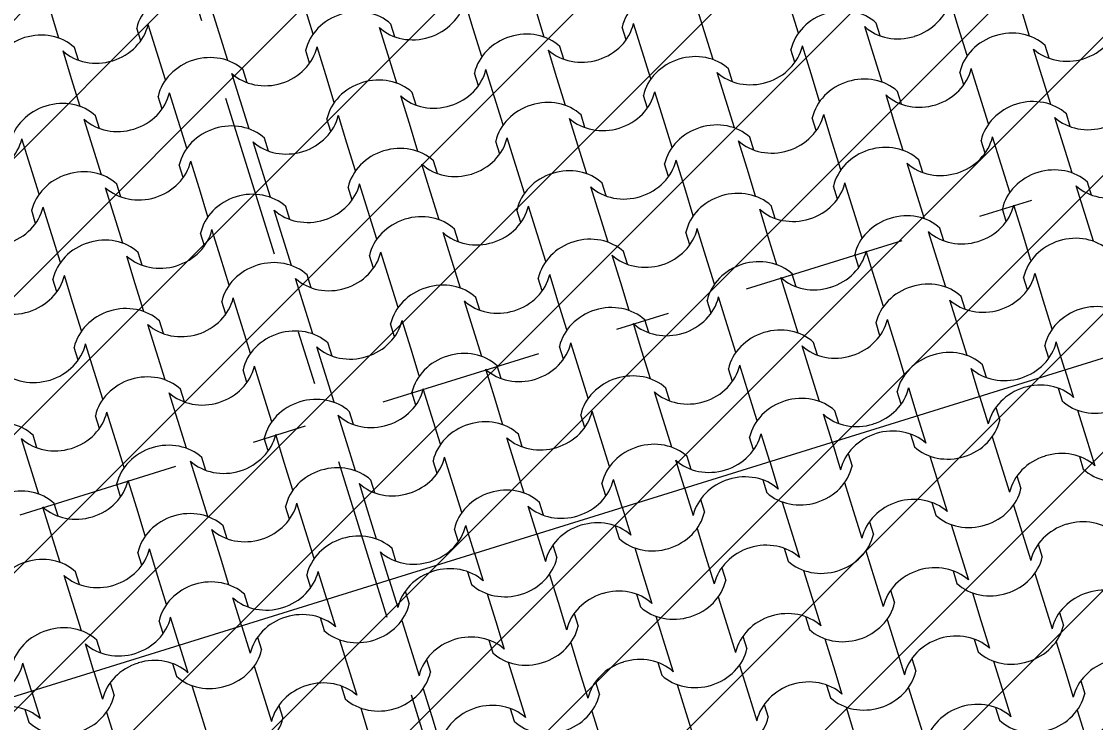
# Model space of a CAD drawing. Header units: metres. Extents: x -111189 to -108577, y -72951 to -72647.
# Drawn here: x -111168.593 to -111166.616, y -72920.796 to -72919.506 of the extents above; entities that cross this region are included whole.
import ezdxf

# ---------------------------------------------------------------- set-up
doc = ezdxf.new("R2010")
doc.units = ezdxf.units.M
doc.header["$MEASUREMENT"] = 0
doc.set_wipeout_variables(frame=1)
doc.linetypes.add('OTK - Traço Ponto CORTES_ALÇ', pattern=[0.6, 0.3, -0.15, 0, -0.15])
doc.linetypes.add('Wipeout_Contour', pattern=[1, 0, -1])
for name, color, linetype in [('00 - Cotas Implantação', 7, 'Continuous'), ('02 - PASSEIOS', 7, 'Continuous'), ('03 - COBERTURA', 7, 'Continuous'), ('13 - IMPLANTAÇÃO (apoio).Layer Apoio', 7, 'Continuous'), ('14 - CORTES.Marcadores', 7, 'Continuous')]:
    doc.layers.add(name, color=color, linetype=linetype)
doc.styles.add('ESTILO_GERADO_2', font='malgunsl.ttf')
doc.dimstyles.new('ESTILO_GERADO__1', dxfattribs={"dimtxt": 0.15, "dimasz": 0.095, "dimexe": 0.18, "dimexo": 0.5, "dimgap": 0, "dimtad": 1, "dimzin": 0, "dimdsep": 46, "dimtxsty": 'ESTILO_GERADO_2', "dimblk": 'ARROWHEAD_2', "dimblk1": 'ARROWHEAD_2', "dimblk2": 'ARROWHEAD_2', "dimcen": 0.09, "dimclrd": 7, "dimclre": 7, "dimclrt": 7, "dimadec": 0, "dimazin": 0, "dimtfac": 1, "dimtdec": 4, "dimtmove": 0, "dimatfit": 3, "dimfxl": 1, "dimtolj": 1, "dimtzin": 0, "dimarcsym": 0})

# ---------------------------------------------------------------- blocks, each defined once
blk = doc.blocks.new('Malha_8_1', base_point=(-111182.45, -72914.5203))
at = {"color": 254, "linetype": 'Wipeout_Contour', "lineweight": 0, "ltscale": 1861428.278801215}
blk.add_wipeout([(-111182.45, -72914.5203), (-111181.1398, -72916.9324), (-111179.283, -72920.3506), (-111178.6992, -72921.4255), (-111173.1932, -72931.5618), (-111171.3979, -72934.867), (-111163.9365, -72948.6033), (-111162.5896, -72948.18), (-111170.1617, -72934.1975), (-111171.9536, -72930.8885), (-111177.4458, -72920.7467), (-111178.0283, -72919.6711), (-111179.8807, -72916.2505), (-111181.0503, -72914.0907)], dxfattribs=at).dxf.layer = '02 - PASSEIOS'
blk = doc.blocks.new('*X118', base_point=(-110957.0649, -73026.2797))
at = {"layer": '03 - COBERTURA', "color": 253, "linetype": 'Continuous', "lineweight": 9}
for p, q in [((-111167.7614, -72919.5195), (-111167.7773, -72919.4684)), ((-111166.8682, -72919.5177), (-111166.8841, -72919.4667)), ((-111168.5239, -72919.5365), (-111168.5398, -72919.4855)), ((-111168.229, -72919.5269), (-111168.2449, -72919.4759)), ((-111168.0563, -72919.5291), (-111168.0722, -72919.4781)), ((-111167.6307, -72919.5348), (-111167.6466, -72919.4838)), ((-111167.3358, -72919.5251), (-111167.3517, -72919.4741)), ((-111167.1631, -72919.5274), (-111167.179, -72919.4764)), ((-111166.7376, -72919.533), (-111166.7534, -72919.482)), ((-111168.3438, -72919.5626), (-111168.3597, -72919.5116)), ((-111167.9058, -72919.5341), (-111167.9131, -72919.5107)), ((-111167.4506, -72919.5608), (-111167.4665, -72919.5098)), ((-111167.0126, -72919.5324), (-111167.0199, -72919.5089)), ((-111168.3734, -72919.5415), (-111168.3807, -72919.5181)), ((-111168.2131, -72919.5779), (-111168.229, -72919.5269)), ((-111167.9182, -72919.5682), (-111167.9341, -72919.5172)), ((-111167.7455, -72919.5705), (-111167.7614, -72919.5195)), ((-111167.4802, -72919.5398), (-111167.4875, -72919.5163)), ((-111167.32, -72919.5761), (-111167.3358, -72919.5251)), ((-111167.0251, -72919.5665), (-111167.0409, -72919.5154)), ((-111166.8524, -72919.5687), (-111166.8682, -72919.5177)), ((-111168.0331, -72919.6039), (-111168.0489, -72919.5529)), ((-111167.595, -72919.5755), (-111167.6023, -72919.552)), ((-111167.1399, -72919.6021), (-111167.1557, -72919.5511)), ((-111166.7019, -72919.5737), (-111166.7092, -72919.5502)), ((-111168.5007, -72919.6113), (-111168.5165, -72919.5603)), ((-111168.4882, -72919.5772), (-111168.4955, -72919.5538)), ((-111168.328, -72919.6136), (-111168.3438, -72919.5626)), ((-111168.0626, -72919.5829), (-111168.0699, -72919.5594)), ((-111167.9024, -72919.6192), (-111167.9182, -72919.5682)), ((-111167.6075, -72919.6096), (-111167.6233, -72919.5585)), ((-111167.4348, -72919.6118), (-111167.4506, -72919.5608)), ((-111167.1695, -72919.5811), (-111167.1768, -72919.5577)), ((-111167.0092, -72919.6175), (-111167.0251, -72919.5665)), ((-111166.7143, -72919.6078), (-111166.7302, -72919.5568)), ((-111166.8291, -72919.6435), (-111166.845, -72919.5925)), ((-111168.4848, -72919.6623), (-111168.5007, -72919.6113)), ((-111168.1899, -72919.6527), (-111168.2058, -72919.6017)), ((-111168.1775, -72919.6186), (-111168.1847, -72919.5951)), ((-111168.0172, -72919.6549), (-111168.0331, -72919.6039)), ((-111167.7519, -72919.6242), (-111167.7592, -72919.6008)), ((-111167.7223, -72919.6453), (-111167.7382, -72919.5942)), ((-111167.5916, -72919.6606), (-111167.6075, -72919.6096)), ((-111167.2967, -72919.6509), (-111167.3126, -72919.5999)), ((-111167.2843, -72919.6168), (-111167.2916, -72919.5934)), ((-111167.124, -72919.6532), (-111167.1399, -72919.6021)), ((-111166.8587, -72919.6225), (-111166.866, -72919.599)), ((-111166.6984, -72919.6588), (-111166.7143, -72919.6078)), ((-111168.3343, -72919.6673), (-111168.3416, -72919.6439)), ((-111168.3047, -72919.6884), (-111168.3206, -72919.6373)), ((-111167.8791, -72919.694), (-111167.895, -72919.643)), ((-111167.8667, -72919.6599), (-111167.874, -72919.6365)), ((-111167.7064, -72919.6963), (-111167.7223, -72919.6453)), ((-111167.4411, -72919.6656), (-111167.4484, -72919.6421)), ((-111167.4115, -72919.6866), (-111167.4274, -72919.6356)), ((-111167.2809, -72919.7019), (-111167.2967, -72919.6509)), ((-111166.986, -72919.6922), (-111167.0018, -72919.6412)), ((-111166.9735, -72919.6581), (-111166.9808, -72919.6347)), ((-111166.8133, -72919.6945), (-111166.8291, -72919.6435)), ((-111168.174, -72919.7037), (-111168.1899, -72919.6527)), ((-111168.4616, -72919.7371), (-111168.4774, -72919.6861)), ((-111168.4491, -72919.703), (-111168.4564, -72919.6796)), ((-111168.2889, -72919.7394), (-111168.3047, -72919.6884)), ((-111168.0235, -72919.7087), (-111168.0308, -72919.6852)), ((-111167.994, -72919.7297), (-111168.0098, -72919.6787)), ((-111167.5684, -72919.7353), (-111167.5842, -72919.6843)), ((-111167.5559, -72919.7013), (-111167.5632, -72919.6778)), ((-111167.3957, -72919.7376), (-111167.4115, -72919.6866)), ((-111167.1304, -72919.7069), (-111167.1377, -72919.6835)), ((-111167.1008, -72919.7279), (-111167.1166, -72919.6769)), ((-111166.6752, -72919.7336), (-111166.6911, -72919.6826)), ((-111166.6628, -72919.6995), (-111166.67, -72919.676)), ((-111167.8633, -72919.745), (-111167.8791, -72919.694)), ((-111166.9701, -72919.7433), (-111166.986, -72919.6922)), ((-111168.5764, -72919.7728), (-111168.5922, -72919.7218)), ((-111168.1508, -72919.7785), (-111168.1667, -72919.7274)), ((-111168.1384, -72919.7444), (-111168.1456, -72919.7209)), ((-111167.9781, -72919.7807), (-111167.994, -72919.7297)), ((-111167.7128, -72919.75), (-111167.7201, -72919.7266)), ((-111167.6832, -72919.771), (-111167.6991, -72919.72)), ((-111167.2576, -72919.7767), (-111167.2735, -72919.7257)), ((-111167.2452, -72919.7426), (-111167.2525, -72919.7191)), ((-111167.0849, -72919.7789), (-111167.1008, -72919.7279)), ((-111166.8196, -72919.7482), (-111166.8269, -72919.7248)), ((-111166.79, -72919.7693), (-111166.8059, -72919.7183)), ((-111168.4457, -72919.7881), (-111168.4616, -72919.7371)), ((-111167.5525, -72919.7864), (-111167.5684, -72919.7353)), ((-111166.6593, -72919.7846), (-111166.6752, -72919.7336)), ((-111168.2952, -72919.7931), (-111168.3025, -72919.7697)), ((-111168.2656, -72919.8141), (-111168.2815, -72919.7631)), ((-111167.84, -72919.8198), (-111167.8559, -72919.7688)), ((-111167.8276, -72919.7857), (-111167.8349, -72919.7622)), ((-111167.402, -72919.7914), (-111167.4093, -72919.7679)), ((-111167.3724, -72919.8124), (-111167.3883, -72919.7614)), ((-111166.9469, -72919.818), (-111166.9627, -72919.767)), ((-111166.9344, -72919.7839), (-111166.9417, -72919.7605)), ((-111166.7742, -72919.8203), (-111166.79, -72919.7693)), ((-111168.5605, -72919.8238), (-111168.5764, -72919.7728)), ((-111168.1349, -72919.8295), (-111168.1508, -72919.7785)), ((-111167.6673, -72919.8221), (-111167.6832, -72919.771)), ((-111167.2418, -72919.8277), (-111167.2576, -72919.7767)), ((-111168.41, -72919.8288), (-111168.4173, -72919.8054)), ((-111167.9549, -72919.8555), (-111167.9707, -72919.8045)), ((-111167.5168, -72919.827), (-111167.5241, -72919.8036)), ((-111167.0913, -72919.8327), (-111167.0985, -72919.8092)), ((-111167.0617, -72919.8537), (-111167.0775, -72919.8027)), ((-111166.6361, -72919.8594), (-111166.652, -72919.8084)), ((-111166.6237, -72919.8253), (-111166.6309, -72919.8018)), ((-111168.4225, -72919.8629), (-111168.4383, -72919.8119)), ((-111168.2498, -72919.8652), (-111168.2656, -72919.8141)), ((-111167.9844, -72919.8345), (-111167.9917, -72919.811)), ((-111167.8242, -72919.8708), (-111167.84, -72919.8198)), ((-111167.5293, -72919.8611), (-111167.5451, -72919.8101)), ((-111167.3566, -72919.8634), (-111167.3724, -72919.8124)), ((-111166.931, -72919.869), (-111166.9469, -72919.818)), ((-111168.5373, -72919.8986), (-111168.5531, -72919.8476)), ((-111168.0992, -72919.8702), (-111168.1065, -72919.8467)), ((-111167.6441, -72919.8968), (-111167.66, -72919.8458)), ((-111167.2061, -72919.8684), (-111167.2134, -72919.8449)), ((-111166.7509, -72919.8951), (-111166.7668, -72919.844)), ((-111168.5669, -72919.8776), (-111168.5741, -72919.8541)), ((-111168.4066, -72919.9139), (-111168.4225, -72919.8629)), ((-111168.1117, -72919.9042), (-111168.1276, -72919.8532)), ((-111167.939, -72919.9065), (-111167.9549, -72919.8555)), ((-111167.6737, -72919.8758), (-111167.681, -72919.8523)), ((-111167.5134, -72919.9122), (-111167.5293, -72919.8611)), ((-111167.2185, -72919.9025), (-111167.2344, -72919.8515)), ((-111167.0458, -72919.9047), (-111167.0617, -72919.8537)), ((-111166.7805, -72919.874), (-111166.7878, -72919.8506)), ((-111166.6202, -72919.9104), (-111166.6361, -72919.8594)), ((-111168.2265, -72919.9399), (-111168.2424, -72919.8889)), ((-111167.7885, -72919.9115), (-111167.7958, -72919.888)), ((-111167.3333, -72919.9382), (-111167.3492, -72919.8872)), ((-111166.8953, -72919.9097), (-111166.9026, -72919.8863)), ((-111168.5214, -72919.9496), (-111168.5373, -72919.8986)), ((-111168.2561, -72919.9189), (-111168.2634, -72919.8955)), ((-111168.0958, -72919.9553), (-111168.1117, -72919.9042)), ((-111167.8009, -72919.9456), (-111167.8168, -72919.8946)), ((-111167.6282, -72919.9478), (-111167.6441, -72919.8968)), ((-111167.3629, -72919.9171), (-111167.3702, -72919.8937)), ((-111167.2027, -72919.9535), (-111167.2185, -72919.9025)), ((-111166.9078, -72919.9438), (-111166.9236, -72919.8928)), ((-111166.7351, -72919.9461), (-111166.7509, -72919.8951)), ((-111167.0226, -72919.9795), (-111167.0384, -72919.9285)), ((-111168.3834, -72919.9887), (-111168.3992, -72919.9377)), ((-111168.3709, -72919.9546), (-111168.3782, -72919.9311)), ((-111168.2107, -72919.991), (-111168.2265, -72919.9399)), ((-111167.9453, -72919.9602), (-111167.9526, -72919.9368)), ((-111167.9158, -72919.9813), (-111167.9316, -72919.9303)), ((-111167.7851, -72919.9966), (-111167.8009, -72919.9456)), ((-111167.4902, -72919.9869), (-111167.506, -72919.9359)), ((-111167.4777, -72919.9528), (-111167.485, -72919.9294)), ((-111167.3175, -72919.9892), (-111167.3333, -72919.9382)), ((-111167.0522, -72919.9585), (-111167.0594, -72919.935)), ((-111166.8919, -72919.9948), (-111166.9078, -72919.9438)), ((-111168.5277, -72920.0034), (-111168.535, -72919.9799)), ((-111168.4982, -72920.0244), (-111168.514, -72919.9734)), ((-111168.0726, -72920.03), (-111168.0884, -72919.979)), ((-111168.0601, -72919.9959), (-111168.0674, -72919.9725)), ((-111167.8999, -72920.0323), (-111167.9158, -72919.9813)), ((-111167.6346, -72920.0016), (-111167.6419, -72919.9781)), ((-111167.605, -72920.0226), (-111167.6208, -72919.9716)), ((-111167.4743, -72920.0379), (-111167.4902, -72919.9869)), ((-111167.1794, -72920.0283), (-111167.1953, -72919.9773)), ((-111167.167, -72919.9942), (-111167.1743, -72919.9707)), ((-111167.0067, -72920.0305), (-111167.0226, -72919.9795)), ((-111166.7414, -72919.9998), (-111166.7487, -72919.9764)), ((-111166.7118, -72920.0209), (-111166.7277, -72919.9698)), ((-111168.3675, -72920.0397), (-111168.3834, -72919.9887)), ((-111168.4823, -72920.0754), (-111168.4982, -72920.0244)), ((-111168.217, -72920.0447), (-111168.2243, -72920.0212)), ((-111168.1874, -72920.0657), (-111168.2033, -72920.0147)), ((-111167.7618, -72920.0714), (-111167.7777, -72920.0204)), ((-111167.7494, -72920.0373), (-111167.7567, -72920.0138)), ((-111167.5891, -72920.0736), (-111167.605, -72920.0226)), ((-111167.3238, -72920.0429), (-111167.3311, -72920.0195)), ((-111167.2942, -72920.064), (-111167.3101, -72920.0129)), ((-111166.8687, -72920.0696), (-111166.8845, -72920.0186)), ((-111166.8562, -72920.0355), (-111166.8635, -72920.0121)), ((-111166.696, -72920.0719), (-111166.7118, -72920.0209)), ((-111168.0567, -72920.081), (-111168.0726, -72920.03)), ((-111167.1636, -72920.0793), (-111167.1794, -72920.0283)), ((-111168.3442, -72920.1145), (-111168.3601, -72920.0635)), ((-111168.3318, -72920.0804), (-111168.3391, -72920.0569)), ((-111168.1715, -72920.1167), (-111168.1874, -72920.0657)), ((-111167.9062, -72920.086), (-111167.9135, -72920.0626)), ((-111167.8766, -72920.1071), (-111167.8925, -72920.0561)), ((-111167.4511, -72920.1127), (-111167.4669, -72920.0617)), ((-111167.4386, -72920.0786), (-111167.4459, -72920.0552)), ((-111167.2784, -72920.115), (-111167.2942, -72920.064)), ((-111167.0131, -72920.0843), (-111167.0203, -72920.0608)), ((-111166.9835, -72920.1053), (-111166.9993, -72920.0543)), ((-111167.746, -72920.1224), (-111167.7618, -72920.0714)), ((-111166.8528, -72920.1206), (-111166.8687, -72920.0696)), ((-111168.4886, -72920.1291), (-111168.4959, -72920.1057)), ((-111168.4591, -72920.1502), (-111168.4749, -72920.0992)), ((-111168.0335, -72920.1558), (-111168.0493, -72920.1048)), ((-111168.021, -72920.1217), (-111168.0283, -72920.0983)), ((-111167.5955, -72920.1274), (-111167.6028, -72920.1039)), ((-111167.5659, -72920.1484), (-111167.5817, -72920.0974)), ((-111167.1403, -72920.1541), (-111167.1562, -72920.103)), ((-111167.1279, -72920.12), (-111167.1352, -72920.0965)), ((-111166.9676, -72920.1563), (-111166.9835, -72920.1053)), ((-111166.7023, -72920.1256), (-111166.7096, -72920.1022)), ((-111166.6727, -72920.1466), (-111166.6886, -72920.0956)), ((-111168.3284, -72920.1655), (-111168.3442, -72920.1145)), ((-111167.8608, -72920.1581), (-111167.8766, -72920.1071)), ((-111167.4352, -72920.1637), (-111167.4511, -72920.1127)), ((-111168.1483, -72920.1915), (-111168.1642, -72920.1405)), ((-111167.7103, -72920.1631), (-111167.7176, -72920.1396)), ((-111167.2847, -72920.1687), (-111167.292, -72920.1453)), ((-111167.2551, -72920.1897), (-111167.271, -72920.1387)), ((-111166.8296, -72920.1954), (-111166.8454, -72920.1444)), ((-111166.8171, -72920.1613), (-111166.8244, -72920.1379)), ((-111168.4432, -72920.2012), (-111168.4591, -72920.1502)), ((-111168.1779, -72920.1705), (-111168.1852, -72920.147)), ((-111168.0176, -72920.2068), (-111168.0335, -72920.1558)), ((-111167.7227, -72920.1972), (-111167.7386, -72920.1461)), ((-111167.55, -72920.1994), (-111167.5659, -72920.1484)), ((-111167.1245, -72920.2051), (-111167.1403, -72920.1541)), ((-111168.2927, -72920.2062), (-111168.3, -72920.1827)), ((-111167.8375, -72920.2329), (-111167.8534, -72920.1818)), ((-111167.3995, -72920.2044), (-111167.4068, -72920.181)), ((-111166.9444, -72920.2311), (-111166.9602, -72920.1801)), ((-111168.3051, -72920.2403), (-111168.321, -72920.1893)), ((-111168.1324, -72920.2425), (-111168.1483, -72920.1915)), ((-111167.8671, -72920.2118), (-111167.8744, -72920.1884)), ((-111167.7069, -72920.2482), (-111167.7227, -72920.1972)), ((-111167.412, -72920.2385), (-111167.4278, -72920.1875)), ((-111167.2393, -72920.2408), (-111167.2551, -72920.1897)), ((-111166.9739, -72920.2101), (-111166.9812, -72920.1866)), ((-111168.42, -72920.276), (-111168.4358, -72920.2249)), ((-111167.9819, -72920.2475), (-111167.9892, -72920.2241)), ((-111167.5268, -72920.2742), (-111167.5426, -72920.2232)), ((-111167.0888, -72920.2458), (-111167.0961, -72920.2223)), ((-111168.4495, -72920.2549), (-111168.4568, -72920.2315)), ((-111168.2893, -72920.2913), (-111168.3051, -72920.2403)), ((-111167.9944, -72920.2816), (-111168.0102, -72920.2306)), ((-111167.8217, -72920.2839), (-111167.8375, -72920.2329)), ((-111167.5564, -72920.2532), (-111167.5637, -72920.2297)), ((-111167.3961, -72920.2895), (-111167.412, -72920.2385)), ((-111167.1012, -72920.2798), (-111167.1171, -72920.2288)), ((-111167.216, -72920.3155), (-111167.2319, -72920.2645)), ((-111168.5768, -72920.3247), (-111168.5927, -72920.2737)), ((-111168.5644, -72920.2906), (-111168.5716, -72920.2672)), ((-111168.4041, -72920.327), (-111168.42, -72920.276)), ((-111168.1388, -72920.2963), (-111168.1461, -72920.2728)), ((-111168.1092, -72920.3173), (-111168.1251, -72920.2663)), ((-111167.9785, -72920.3326), (-111167.9944, -72920.2816)), ((-111167.6836, -72920.323), (-111167.6995, -72920.2719)), ((-111167.6712, -72920.2889), (-111167.6785, -72920.2654)), ((-111167.5109, -72920.3252), (-111167.5268, -72920.2742)), ((-111167.2456, -72920.2945), (-111167.2529, -72920.2711)), ((-111168.266, -72920.3661), (-111168.2819, -72920.315)), ((-111168.2536, -72920.332), (-111168.2609, -72920.3085)), ((-111168.0933, -72920.3683), (-111168.1092, -72920.3173)), ((-111167.828, -72920.3376), (-111167.8353, -72920.3142)), ((-111167.7984, -72920.3586), (-111167.8143, -72920.3076)), ((-111167.6678, -72920.374), (-111167.6836, -72920.323)), ((-111167.3729, -72920.3643), (-111167.3887, -72920.3133)), ((-111167.3604, -72920.3302), (-111167.3677, -72920.3067)), ((-111168.5609, -72920.3757), (-111168.5768, -72920.3247)), ((-111168.4104, -72920.3807), (-111168.4177, -72920.3573)), ((-111168.3809, -72920.4018), (-111168.3967, -72920.3507)), ((-111167.9553, -72920.4074), (-111167.9711, -72920.3564)), ((-111167.9428, -72920.3733), (-111167.9501, -72920.3499)), ((-111167.7826, -72920.4097), (-111167.7984, -72920.3586)), ((-111167.5173, -72920.379), (-111167.5246, -72920.3555)), ((-111167.4877, -72920.4), (-111167.5035, -72920.349)), ((-111168.2502, -72920.4171), (-111168.266, -72920.3661)), ((-111168.5377, -72920.4505), (-111168.5536, -72920.3995)), ((-111168.5253, -72920.4164), (-111168.5325, -72920.393)), ((-111168.365, -72920.4528), (-111168.3809, -72920.4018)), ((-111168.0997, -72920.4221), (-111168.107, -72920.3986)), ((-111168.0701, -72920.4431), (-111168.086, -72920.3921)), ((-111167.6445, -72920.4487), (-111167.6604, -72920.3977)), ((-111167.6321, -72920.4146), (-111167.6394, -72920.3912)), ((-111167.9394, -72920.4584), (-111167.9553, -72920.4074)), ((-111168.2269, -72920.4918), (-111168.2428, -72920.4408)), ((-111168.2145, -72920.4578), (-111168.2218, -72920.4343)), ((-111167.7889, -72920.4634), (-111167.7962, -72920.44)), ((-111167.7593, -72920.4844), (-111167.7752, -72920.4334)), ((-111168.5218, -72920.5015), (-111168.5377, -72920.4505)), ((-111168.0542, -72920.4941), (-111168.0701, -72920.4431)), ((-111168.3418, -72920.5275), (-111168.3576, -72920.4765)), ((-111167.9037, -72920.4991), (-111167.911, -72920.4756)), ((-111168.3713, -72920.5065), (-111168.3786, -72920.4831)), ((-111168.2111, -72920.5429), (-111168.2269, -72920.4918)), ((-111167.9162, -72920.5332), (-111167.932, -72920.4822)), ((-111168.4862, -72920.5422), (-111168.4934, -72920.5188)), ((-111168.031, -72920.5689), (-111168.0469, -72920.5179)), ((-111168.4986, -72920.5763), (-111168.5145, -72920.5253)), ((-111168.3259, -72920.5786), (-111168.3418, -72920.5275)), ((-111168.0606, -72920.5479), (-111168.0679, -72920.5244)), ((-111168.1754, -72920.5835), (-111168.1827, -72920.5601)), ((-111168.4827, -72920.6273), (-111168.4986, -72920.5763)), ((-111168.1878, -72920.6176), (-111168.2037, -72920.5666)), ((-111168.3322, -72920.6323), (-111168.3395, -72920.6088)), ((-111168.3027, -72920.6533), (-111168.3185, -72920.6023)), ((-111168.4595, -72920.7021), (-111168.4754, -72920.6511)), ((-111168.447, -72920.668), (-111168.4543, -72920.6445)), ((-111168.5743, -72920.7378), (-111168.5902, -72920.6868))]:
    blk.add_line(p, q, dxfattribs=at)
for centre, major_axis, start_param, end_param in [((-111168.2915, -72919.5283), (0.0878, 0.0273), 0.466079, 2.675513), ((-111167.3983, -72919.5265), (0.0878, 0.0273), 0.466079, 2.675513), ((-111167.8669, -72919.4578), (0.0883, 0.0274), 4.715365, 5.812147), ((-111166.9737, -72919.456), (0.0883, 0.0274), 4.715365, 5.812147), ((-111167.9808, -72919.5696), (0.0878, 0.0273), 0.466079, 2.675513), ((-111167.0876, -72919.5678), (0.0878, 0.0273), 0.466079, 2.675513), ((-111168.4493, -72919.5009), (0.0883, 0.0274), 4.715365, 5.812147), ((-111167.5561, -72919.4991), (0.0883, 0.0274), 4.715365, 5.812147), ((-111166.6629, -72919.4974), (0.0883, 0.0274), 4.715365, 5.812147), ((-111168.5632, -72919.6127), (0.0878, 0.0273), 0.466079, 2.675513), ((-111167.8663, -72919.4576), (0.0883, 0.0274), 3.612631, 4.709413), ((-111167.67, -72919.611), (0.0878, 0.0273), 0.466079, 2.675513), ((-111166.9732, -72919.4559), (0.0883, 0.0274), 3.612631, 4.709413), ((-111166.7768, -72919.6092), (0.0878, 0.0273), 0.466079, 2.675513), ((-111168.1385, -72919.5422), (0.0883, 0.0274), 4.715365, 5.812147), ((-111167.2453, -72919.5405), (0.0883, 0.0274), 4.715365, 5.812147), ((-111168.4488, -72919.5007), (0.0883, 0.0274), 3.612631, 4.709413), ((-111168.2524, -72919.6541), (0.0878, 0.0273), 0.466079, 2.675513), ((-111167.5556, -72919.499), (0.0883, 0.0274), 3.612631, 4.709413), ((-111167.3592, -72919.6523), (0.0878, 0.0273), 0.466079, 2.675513), ((-111166.6624, -72919.4972), (0.0883, 0.0274), 3.612631, 4.709413), ((-111166.9346, -72919.5818), (0.0883, 0.0274), 4.715365, 5.812147), ((-111168.138, -72919.5421), (0.0883, 0.0274), 3.612631, 4.709413), ((-111167.9417, -72919.6954), (0.0878, 0.0273), 0.466079, 2.675513), ((-111167.8278, -72919.5836), (0.0883, 0.0274), 4.715365, 5.812147), ((-111167.2448, -72919.5403), (0.0883, 0.0274), 3.612631, 4.709413), ((-111167.0485, -72919.6936), (0.0878, 0.0273), 0.466079, 2.675513), ((-111168.5241, -72919.7385), (0.0878, 0.0273), 0.466079, 2.675513), ((-111168.4102, -72919.6267), (0.0883, 0.0274), 4.715365, 5.812147), ((-111167.8272, -72919.5834), (0.0883, 0.0274), 3.612631, 4.709413), ((-111167.6309, -72919.7367), (0.0878, 0.0273), 0.466079, 2.675513), ((-111167.517, -72919.6249), (0.0883, 0.0274), 4.715365, 5.812147), ((-111166.9341, -72919.5817), (0.0883, 0.0274), 3.612631, 4.709413), ((-111166.7377, -72919.735), (0.0878, 0.0273), 0.466079, 2.675513), ((-111168.4096, -72919.6265), (0.0883, 0.0274), 3.612631, 4.709413), ((-111168.0994, -72919.668), (0.0883, 0.0274), 4.715365, 5.812147), ((-111167.5165, -72919.6248), (0.0883, 0.0274), 3.612631, 4.709413), ((-111167.3201, -72919.7781), (0.0878, 0.0273), 0.466079, 2.675513), ((-111167.2062, -72919.6663), (0.0883, 0.0274), 4.715365, 5.812147), ((-111166.6233, -72919.623), (0.0883, 0.0274), 3.612631, 4.709413), ((-111168.2133, -72919.7799), (0.0878, 0.0273), 0.466079, 2.675513), ((-111168.6818, -72919.7111), (0.0883, 0.0274), 4.715365, 5.812147), ((-111168.0989, -72919.6679), (0.0883, 0.0274), 3.612631, 4.709413), ((-111167.7887, -72919.7094), (0.0883, 0.0274), 4.715365, 5.812147), ((-111167.2057, -72919.6661), (0.0883, 0.0274), 3.612631, 4.709413), ((-111166.8955, -72919.7076), (0.0883, 0.0274), 4.715365, 5.812147), ((-111167.9026, -72919.8212), (0.0878, 0.0273), 0.466079, 2.675513), ((-111167.0094, -72919.8194), (0.0878, 0.0273), 0.466079, 2.675513), ((-111168.3711, -72919.7525), (0.0883, 0.0274), 4.715365, 5.812147), ((-111167.7881, -72919.7092), (0.0883, 0.0274), 3.612631, 4.709413), ((-111167.4779, -72919.7507), (0.0883, 0.0274), 4.715365, 5.812147), ((-111166.895, -72919.7074), (0.0883, 0.0274), 3.612631, 4.709413), ((-111168.485, -72919.8643), (0.0878, 0.0273), 0.466079, 2.675513), ((-111167.5918, -72919.8625), (0.0878, 0.0273), 0.466079, 2.675513), ((-111166.6986, -72919.8608), (0.0878, 0.0273), 0.466079, 2.675513), ((-111168.0603, -72919.7938), (0.0883, 0.0274), 4.715365, 5.812147), ((-111167.1671, -72919.7921), (0.0883, 0.0274), 4.715365, 5.812147), ((-111166.5842, -72919.7488), (0.0883, 0.0274), 3.612631, 4.709413), ((-111168.3705, -72919.7523), (0.0883, 0.0274), 3.612631, 4.709413), ((-111168.1742, -72919.9056), (0.0878, 0.0273), 0.466079, 2.675513), ((-111167.4774, -72919.7506), (0.0883, 0.0274), 3.612631, 4.709413), ((-111167.281, -72919.9039), (0.0878, 0.0273), 0.466079, 2.675513), ((-111168.6427, -72919.8369), (0.0883, 0.0274), 4.715365, 5.812147), ((-111167.7495, -72919.8352), (0.0883, 0.0274), 4.715365, 5.812147), ((-111166.8564, -72919.8334), (0.0883, 0.0274), 4.715365, 5.812147), ((-111168.0598, -72919.7937), (0.0883, 0.0274), 3.612631, 4.709413), ((-111167.8635, -72919.947), (0.0878, 0.0273), 0.466079, 2.675513), ((-111167.1666, -72919.7919), (0.0883, 0.0274), 3.612631, 4.709413), ((-111166.9703, -72919.9452), (0.0878, 0.0273), 0.466079, 2.675513), ((-111168.332, -72919.8783), (0.0883, 0.0274), 4.715365, 5.812147), ((-111167.4388, -72919.8765), (0.0883, 0.0274), 4.715365, 5.812147), ((-111168.4459, -72919.9901), (0.0878, 0.0273), 0.466079, 2.675513), ((-111167.749, -72919.835), (0.0883, 0.0274), 3.612631, 4.709413), ((-111167.5527, -72919.9883), (0.0878, 0.0273), 0.466079, 2.675513), ((-111166.8558, -72919.8332), (0.0883, 0.0274), 3.612631, 4.709413), ((-111166.6595, -72919.9866), (0.0878, 0.0273), 0.466079, 2.675513), ((-111167.128, -72919.9178), (0.0883, 0.0274), 4.715365, 5.812147), ((-111168.3314, -72919.8781), (0.0883, 0.0274), 3.612631, 4.709413), ((-111168.1351, -72920.0314), (0.0878, 0.0273), 0.466079, 2.675513), ((-111168.0212, -72919.9196), (0.0883, 0.0274), 4.715365, 5.812147), ((-111167.4383, -72919.8763), (0.0883, 0.0274), 3.612631, 4.709413), ((-111167.2419, -72920.0297), (0.0878, 0.0273), 0.466079, 2.675513), ((-111168.6036, -72919.9627), (0.0883, 0.0274), 4.715365, 5.812147), ((-111168.0207, -72919.9194), (0.0883, 0.0274), 3.612631, 4.709413), ((-111167.8244, -72920.0728), (0.0878, 0.0273), 0.466079, 2.675513), ((-111167.7104, -72919.961), (0.0883, 0.0274), 4.715365, 5.812147), ((-111167.1275, -72919.9177), (0.0883, 0.0274), 3.612631, 4.709413), ((-111166.9312, -72920.071), (0.0878, 0.0273), 0.466079, 2.675513), ((-111166.8173, -72919.9592), (0.0883, 0.0274), 4.715365, 5.812147), ((-111168.6031, -72919.9626), (0.0883, 0.0274), 3.612631, 4.709413), ((-111168.2929, -72920.0041), (0.0883, 0.0274), 4.715365, 5.812147), ((-111167.7099, -72919.9608), (0.0883, 0.0274), 3.612631, 4.709413), ((-111167.5136, -72920.1141), (0.0878, 0.0273), 0.466079, 2.675513), ((-111167.3997, -72920.0023), (0.0883, 0.0274), 4.715365, 5.812147), ((-111166.8167, -72919.959), (0.0883, 0.0274), 3.612631, 4.709413), ((-111166.6204, -72920.1123), (0.0878, 0.0273), 0.466079, 2.675513), ((-111168.4068, -72920.1159), (0.0878, 0.0273), 0.466079, 2.675513), ((-111168.2923, -72920.0039), (0.0883, 0.0274), 3.612631, 4.709413), ((-111167.9821, -72920.0454), (0.0883, 0.0274), 4.715365, 5.812147), ((-111167.3992, -72920.0021), (0.0883, 0.0274), 3.612631, 4.709413), ((-111167.0889, -72920.0436), (0.0883, 0.0274), 4.715365, 5.812147), ((-111168.096, -72920.1572), (0.0878, 0.0273), 0.466079, 2.675513), ((-111167.2028, -72920.1555), (0.0878, 0.0273), 0.466079, 2.675513), ((-111168.5645, -72920.0885), (0.0883, 0.0274), 4.715365, 5.812147), ((-111167.9816, -72920.0452), (0.0883, 0.0274), 3.612631, 4.709413), ((-111167.6713, -72920.0867), (0.0883, 0.0274), 4.715365, 5.812147), ((-111167.0884, -72920.0435), (0.0883, 0.0274), 3.612631, 4.709413), ((-111166.7782, -72920.085), (0.0883, 0.0274), 4.715365, 5.812147), ((-111167.7852, -72920.1986), (0.0878, 0.0273), 0.466079, 2.675513), ((-111166.8921, -72920.1968), (0.0878, 0.0273), 0.466079, 2.675513), ((-111168.2538, -72920.1298), (0.0883, 0.0274), 4.715365, 5.812147), ((-111167.3606, -72920.1281), (0.0883, 0.0274), 4.715365, 5.812147), ((-111166.7776, -72920.0848), (0.0883, 0.0274), 3.612631, 4.709413), ((-111168.564, -72920.0883), (0.0883, 0.0274), 3.612631, 4.709413), ((-111168.3677, -72920.2417), (0.0878, 0.0273), 0.466079, 2.675513), ((-111167.6708, -72920.0866), (0.0883, 0.0274), 3.612631, 4.709413), ((-111167.4745, -72920.2399), (0.0878, 0.0273), 0.466079, 2.675513), ((-111167.943, -72920.1712), (0.0883, 0.0274), 4.715365, 5.812147), ((-111167.0498, -72920.1694), (0.0883, 0.0274), 4.715365, 5.812147), ((-111168.2532, -72920.1297), (0.0883, 0.0274), 3.612631, 4.709413), ((-111168.0569, -72920.283), (0.0878, 0.0273), 0.466079, 2.675513), ((-111167.3601, -72920.1279), (0.0883, 0.0274), 3.612631, 4.709413), ((-111167.1637, -72920.2812), (0.0878, 0.0273), 0.466079, 2.675513), ((-111168.5254, -72920.2143), (0.0883, 0.0274), 4.715365, 5.812147), ((-111167.6322, -72920.2125), (0.0883, 0.0274), 4.715365, 5.812147), ((-111168.6393, -72920.3261), (0.0878, 0.0273), 0.466079, 2.675513), ((-111167.9425, -72920.171), (0.0883, 0.0274), 3.612631, 4.709413), ((-111167.7461, -72920.3244), (0.0878, 0.0273), 0.466079, 2.675513), ((-111167.0493, -72920.1693), (0.0883, 0.0274), 3.612631, 4.709413), ((-111167.3215, -72920.2539), (0.0883, 0.0274), 4.715365, 5.812147), ((-111168.5249, -72920.2141), (0.0883, 0.0274), 3.612631, 4.709413), ((-111168.3286, -72920.3675), (0.0878, 0.0273), 0.466079, 2.675513), ((-111168.2147, -72920.2556), (0.0883, 0.0274), 4.715365, 5.812147), ((-111167.6317, -72920.2124), (0.0883, 0.0274), 3.612631, 4.709413), ((-111167.4354, -72920.3657), (0.0878, 0.0273), 0.466079, 2.675513), ((-111168.2141, -72920.2555), (0.0883, 0.0274), 3.612631, 4.709413), ((-111168.0178, -72920.4088), (0.0878, 0.0273), 0.466079, 2.675513), ((-111167.9039, -72920.297), (0.0883, 0.0274), 4.715365, 5.812147), ((-111167.321, -72920.2537), (0.0883, 0.0274), 3.612631, 4.709413), ((-111168.4863, -72920.3401), (0.0883, 0.0274), 4.715365, 5.812147), ((-111167.9034, -72920.2968), (0.0883, 0.0274), 3.612631, 4.709413), ((-111167.707, -72920.4501), (0.0878, 0.0273), 0.466079, 2.675513), ((-111167.5931, -72920.3383), (0.0883, 0.0274), 4.715365, 5.812147), ((-111168.6002, -72920.4519), (0.0878, 0.0273), 0.466079, 2.675513), ((-111168.4858, -72920.3399), (0.0883, 0.0274), 3.612631, 4.709413), ((-111168.1756, -72920.3814), (0.0883, 0.0274), 4.715365, 5.812147), ((-111167.5926, -72920.3382), (0.0883, 0.0274), 3.612631, 4.709413), ((-111168.2895, -72920.4932), (0.0878, 0.0273), 0.466079, 2.675513), ((-111168.175, -72920.3813), (0.0883, 0.0274), 3.612631, 4.709413), ((-111167.8648, -72920.4228), (0.0883, 0.0274), 4.715365, 5.812147), ((-111167.9787, -72920.5346), (0.0878, 0.0273), 0.466079, 2.675513), ((-111168.4472, -72920.4659), (0.0883, 0.0274), 4.715365, 5.812147), ((-111168.5611, -72920.5777), (0.0878, 0.0273), 0.466079, 2.675513), ((-111167.8643, -72920.4226), (0.0883, 0.0274), 3.612631, 4.709413), ((-111168.1365, -72920.5072), (0.0883, 0.0274), 4.715365, 5.812147), ((-111168.4467, -72920.4657), (0.0883, 0.0274), 3.612631, 4.709413), ((-111168.2504, -72920.619), (0.0878, 0.0273), 0.466079, 2.675513), ((-111168.1359, -72920.5071), (0.0883, 0.0274), 3.612631, 4.709413), ((-111168.522, -72920.7035), (0.0878, 0.0273), 0.466079, 2.675513), ((-111168.4081, -72920.5917), (0.0883, 0.0274), 4.715365, 5.812147), ((-111168.4076, -72920.5915), (0.0883, 0.0274), 3.612631, 4.709413), ((-111168.6798, -72920.6761), (0.0883, 0.0274), 4.715365, 5.812147)]:
    blk.add_ellipse(centre, major_axis=major_axis, ratio=0.876216, start_param=start_param, end_param=end_param, dxfattribs=at)
blk = doc.blocks.new('Cobertura_1_1', base_point=(-111163.2146, -72915.6944))
at = {"layer": '03 - COBERTURA', "color": 253, "linetype": 'Continuous', "lineweight": 9}
for p, q in [((-111166.6727, -72920.1466), (-111166.6569, -72920.1977)), ((-111166.6852, -72920.1807), (-111166.6779, -72920.2042)), ((-111166.8296, -72920.1954), (-111166.8137, -72920.2464)), ((-111166.8, -72920.2164), (-111166.7927, -72920.2399)), ((-111166.6495, -72920.2214), (-111166.6336, -72920.2724)), ((-111166.9444, -72920.2311), (-111166.9285, -72920.2821)), ((-111167.1012, -72920.2798), (-111167.0854, -72920.3309)), ((-111166.9568, -72920.2652), (-111166.9495, -72920.2886)), ((-111166.8063, -72920.2702), (-111166.7904, -72920.3212)), ((-111166.6336, -72920.2724), (-111166.6177, -72920.3234)), ((-111167.0716, -72920.3009), (-111167.0643, -72920.3243)), ((-111167.216, -72920.3155), (-111167.2002, -72920.3666)), ((-111166.9211, -72920.3059), (-111166.9053, -72920.3569)), ((-111166.7904, -72920.3212), (-111166.7746, -72920.3722)), ((-111166.6461, -72920.3065), (-111166.6388, -72920.33)), ((-111166.7609, -72920.3422), (-111166.7536, -72920.3657)), ((-111167.2285, -72920.3496), (-111167.2212, -72920.3731)), ((-111167.078, -72920.3546), (-111167.0621, -72920.4056)), ((-111166.9053, -72920.3569), (-111166.8894, -72920.4079)), ((-111167.3729, -72920.3643), (-111167.357, -72920.4153)), ((-111167.4877, -72920.4), (-111167.4718, -72920.451)), ((-111167.3433, -72920.3853), (-111167.336, -72920.4088)), ((-111167.1928, -72920.3903), (-111167.1769, -72920.4413)), ((-111166.9177, -72920.391), (-111166.9104, -72920.4144)), ((-111166.7672, -72920.396), (-111166.7513, -72920.447)), ((-111167.0621, -72920.4056), (-111167.0462, -72920.4566)), ((-111167.5001, -72920.4341), (-111167.4928, -72920.4575)), ((-111167.3496, -72920.4391), (-111167.3338, -72920.4901)), ((-111167.1769, -72920.4413), (-111167.1611, -72920.4923)), ((-111167.0325, -72920.4267), (-111167.0252, -72920.4501)), ((-111166.882, -72920.4317), (-111166.8662, -72920.4827)), ((-111167.6445, -72920.4487), (-111167.6287, -72920.4998)), ((-111166.7513, -72920.447), (-111166.7355, -72920.498)), ((-111167.6149, -72920.4698), (-111167.6077, -72920.4932)), ((-111167.4644, -72920.4748), (-111167.4486, -72920.5258)), ((-111167.1894, -72920.4754), (-111167.1821, -72920.4989)), ((-111167.0389, -72920.4804), (-111167.023, -72920.5314)), ((-111166.7218, -72920.468), (-111166.7145, -72920.4915)), ((-111167.7593, -72920.4844), (-111167.7435, -72920.5354)), ((-111167.3338, -72920.4901), (-111167.3179, -72920.5411)), ((-111166.8662, -72920.4827), (-111166.8503, -72920.5337)), ((-111167.7718, -72920.5185), (-111167.7645, -72920.542)), ((-111167.3042, -72920.5111), (-111167.2969, -72920.5346)), ((-111167.1537, -72920.5161), (-111167.1378, -72920.5671)), ((-111166.8786, -72920.5168), (-111166.8713, -72920.5402)), ((-111167.9162, -72920.5332), (-111167.9003, -72920.5842)), ((-111167.6213, -72920.5235), (-111167.6054, -72920.5745)), ((-111167.4486, -72920.5258), (-111167.4327, -72920.5768)), ((-111167.023, -72920.5314), (-111167.0071, -72920.5824)), ((-111166.7281, -72920.5218), (-111166.7122, -72920.5728)), ((-111167.8866, -72920.5542), (-111167.8793, -72920.5777)), ((-111167.7361, -72920.5592), (-111167.7202, -72920.6102)), ((-111167.461, -72920.5599), (-111167.4537, -72920.5833)), ((-111166.9934, -72920.5525), (-111166.9861, -72920.5759)), ((-111166.8429, -72920.5574), (-111166.8271, -72920.6085)), ((-111168.031, -72920.5689), (-111168.0151, -72920.6199)), ((-111167.6054, -72920.5745), (-111167.5896, -72920.6255)), ((-111167.3105, -72920.5649), (-111167.2947, -72920.6159)), ((-111167.1378, -72920.5671), (-111167.122, -72920.6181)), ((-111166.7122, -72920.5728), (-111166.6964, -72920.6238)), ((-111167.5758, -72920.5956), (-111167.5685, -72920.619)), ((-111167.4253, -72920.6006), (-111167.4095, -72920.6516)), ((-111166.6827, -72920.5938), (-111166.6754, -72920.6172)), ((-111168.1878, -72920.6176), (-111168.172, -72920.6687)), ((-111168.0434, -72920.603), (-111168.0361, -72920.6264)), ((-111167.8929, -72920.608), (-111167.8771, -72920.659)), ((-111167.7202, -72920.6102), (-111167.7044, -72920.6612)), ((-111167.2947, -72920.6159), (-111167.2788, -72920.6669)), ((-111167.1503, -72920.6012), (-111167.143, -72920.6247)), ((-111166.9998, -72920.6062), (-111166.9839, -72920.6572)), ((-111166.8271, -72920.6085), (-111166.8112, -72920.6595)), ((-111168.1583, -72920.6387), (-111168.151, -72920.6621)), ((-111167.2651, -72920.6369), (-111167.2578, -72920.6604)), ((-111168.3027, -72920.6533), (-111168.2868, -72920.7043)), ((-111168.0077, -72920.6437), (-111167.9919, -72920.6947)), ((-111167.8771, -72920.659), (-111167.8612, -72920.71)), ((-111167.7327, -72920.6443), (-111167.7254, -72920.6678)), ((-111167.5822, -72920.6493), (-111167.5663, -72920.7003)), ((-111167.4095, -72920.6516), (-111167.3936, -72920.7026)), ((-111167.1146, -72920.6419), (-111167.0987, -72920.6929)), ((-111166.9839, -72920.6572), (-111166.968, -72920.7082)), ((-111166.8395, -72920.6426), (-111166.8322, -72920.666)), ((-111166.689, -72920.6475), (-111166.6731, -72920.6986)), ((-111166.9543, -72920.6782), (-111166.947, -72920.7017)), ((-111168.3151, -72920.6874), (-111168.3078, -72920.7109)), ((-111168.1646, -72920.6924), (-111168.1487, -72920.7434)), ((-111167.9919, -72920.6947), (-111167.976, -72920.7457)), ((-111167.8475, -72920.68), (-111167.8402, -72920.7035)), ((-111167.697, -72920.685), (-111167.6811, -72920.736)), ((-111167.4219, -72920.6857), (-111167.4146, -72920.7091)), ((-111167.2714, -72920.6906), (-111167.2556, -72920.7417)), ((-111167.0987, -72920.6929), (-111167.0829, -72920.7439)), ((-111166.8038, -72920.6832), (-111166.788, -72920.7342)), ((-111166.6731, -72920.6986), (-111166.6573, -72920.7496)), ((-111168.4595, -72920.7021), (-111168.4436, -72920.7531)), ((-111167.5663, -72920.7003), (-111167.5505, -72920.7513)), ((-111168.5743, -72920.7378), (-111168.5584, -72920.7888)), ((-111168.4299, -72920.7231), (-111168.4226, -72920.7466)), ((-111168.2794, -72920.7281), (-111168.2635, -72920.7791)), ((-111168.0043, -72920.7288), (-111167.997, -72920.7522)), ((-111167.8538, -72920.7338), (-111167.838, -72920.7848)), ((-111167.6811, -72920.736), (-111167.6653, -72920.787)), ((-111167.5367, -72920.7213), (-111167.5294, -72920.7448)), ((-111167.3862, -72920.7263), (-111167.3704, -72920.7774)), ((-111167.1112, -72920.727), (-111167.1039, -72920.7505)), ((-111166.9607, -72920.732), (-111166.9448, -72920.783)), ((-111166.788, -72920.7342), (-111166.7721, -72920.7853)), ((-111166.6436, -72920.7196), (-111166.6363, -72920.743)), ((-111168.1487, -72920.7434), (-111168.1329, -72920.7944)), ((-111167.2556, -72920.7417), (-111167.2397, -72920.7927)), ((-111168.5868, -72920.7719), (-111168.5795, -72920.7953)), ((-111168.4362, -72920.7769), (-111168.4204, -72920.8279)), ((-111168.1192, -72920.7645), (-111168.1119, -72920.7879)), ((-111167.9686, -72920.7694), (-111167.9528, -72920.8205)), ((-111167.6936, -72920.7701), (-111167.6863, -72920.7936)), ((-111167.5431, -72920.7751), (-111167.5272, -72920.8261)), ((-111167.3704, -72920.7774), (-111167.3545, -72920.8284)), ((-111167.226, -72920.7627), (-111167.2187, -72920.7861)), ((-111167.0755, -72920.7677), (-111167.0596, -72920.8187)), ((-111166.8004, -72920.7683), (-111166.7931, -72920.7918)), ((-111166.6499, -72920.7733), (-111166.634, -72920.8243)), ((-111168.2635, -72920.7791), (-111168.2477, -72920.8301)), ((-111167.838, -72920.7848), (-111167.8221, -72920.8358)), ((-111166.9448, -72920.783), (-111166.9289, -72920.834))]:
    blk.add_line(p, q, dxfattribs=at)
at = {"layer": '03 - COBERTURA', "color": 7, "linetype": 'Continuous', "lineweight": 13, "flags": 128}
blk.add_lwpolyline([(-111172.3317, -72921.9058), (-111162.2572, -72918.774)], dxfattribs=at)
at = {"layer": '03 - COBERTURA', "color": 253, "linetype": 'Continuous', "lineweight": 9}
for centre, major_axis, start_param, end_param in [((-111166.6102, -72920.1452), (0.0878, 0.0273), 3.607672, 5.817106), ((-111166.7241, -72920.2571), (0.0883, 0.0274), 1.573772, 2.670554), ((-111166.7246, -72920.2572), (0.0883, 0.0274), 0.471039, 1.56782), ((-111166.8818, -72920.2297), (0.0878, 0.0273), 3.607672, 5.817106), ((-111166.9958, -72920.3415), (0.0883, 0.0274), 1.573772, 2.670554), ((-111166.9963, -72920.3417), (0.0883, 0.0274), 0.471039, 1.56782), ((-111166.5711, -72920.271), (0.0878, 0.0273), 3.607672, 5.817106), ((-111166.6855, -72920.383), (0.0883, 0.0274), 0.471039, 1.56782), ((-111166.685, -72920.3829), (0.0883, 0.0274), 1.573772, 2.670554), ((-111167.2679, -72920.4261), (0.0883, 0.0274), 0.471039, 1.56782), ((-111167.1535, -72920.3141), (0.0878, 0.0273), 3.607672, 5.817106), ((-111167.2674, -72920.426), (0.0883, 0.0274), 1.573772, 2.670554), ((-111166.9572, -72920.4675), (0.0883, 0.0274), 0.471039, 1.56782), ((-111166.8427, -72920.3555), (0.0878, 0.0273), 3.607672, 5.817106), ((-111166.9566, -72920.4673), (0.0883, 0.0274), 1.573772, 2.670554), ((-111167.4252, -72920.3986), (0.0878, 0.0273), 3.607672, 5.817106), ((-111166.6464, -72920.5088), (0.0883, 0.0274), 0.471039, 1.56782), ((-111167.5391, -72920.5104), (0.0883, 0.0274), 1.573772, 2.670554), ((-111167.5396, -72920.5106), (0.0883, 0.0274), 0.471039, 1.56782), ((-111166.6459, -72920.5086), (0.0883, 0.0274), 1.573772, 2.670554), ((-111167.1144, -72920.4399), (0.0878, 0.0273), 3.607672, 5.817106), ((-111167.2283, -72920.5517), (0.0883, 0.0274), 1.573772, 2.670554), ((-111167.2288, -72920.5519), (0.0883, 0.0274), 0.471039, 1.56782), ((-111167.6968, -72920.483), (0.0878, 0.0273), 3.607672, 5.817106), ((-111166.8036, -72920.4813), (0.0878, 0.0273), 3.607672, 5.817106), ((-111167.8107, -72920.5949), (0.0883, 0.0274), 1.573772, 2.670554), ((-111167.8112, -72920.595), (0.0883, 0.0274), 0.471039, 1.56782), ((-111166.9175, -72920.5931), (0.0883, 0.0274), 1.573772, 2.670554), ((-111166.9181, -72920.5933), (0.0883, 0.0274), 0.471039, 1.56782), ((-111167.3861, -72920.5244), (0.0878, 0.0273), 3.607672, 5.817106), ((-111167.5, -72920.6362), (0.0883, 0.0274), 1.573772, 2.670554), ((-111167.5005, -72920.6364), (0.0883, 0.0274), 0.471039, 1.56782), ((-111166.6068, -72920.6344), (0.0883, 0.0274), 1.573772, 2.670554), ((-111166.6073, -72920.6346), (0.0883, 0.0274), 0.471039, 1.56782), ((-111167.9685, -72920.5675), (0.0878, 0.0273), 3.607672, 5.817106), ((-111167.0753, -72920.5657), (0.0878, 0.0273), 3.607672, 5.817106), ((-111168.0829, -72920.6795), (0.0883, 0.0274), 0.471039, 1.56782), ((-111167.1892, -72920.6775), (0.0883, 0.0274), 1.573772, 2.670554), ((-111167.1897, -72920.6777), (0.0883, 0.0274), 0.471039, 1.56782), ((-111168.0824, -72920.6793), (0.0883, 0.0274), 1.573772, 2.670554), ((-111167.6577, -72920.6088), (0.0878, 0.0273), 3.607672, 5.817106), ((-111166.7645, -72920.6071), (0.0878, 0.0273), 3.607672, 5.817106), ((-111167.7721, -72920.7208), (0.0883, 0.0274), 0.471039, 1.56782), ((-111166.879, -72920.719), (0.0883, 0.0274), 0.471039, 1.56782), ((-111167.7716, -72920.7206), (0.0883, 0.0274), 1.573772, 2.670554), ((-111166.8784, -72920.7189), (0.0883, 0.0274), 1.573772, 2.670554), ((-111168.3546, -72920.7639), (0.0883, 0.0274), 0.471039, 1.56782), ((-111168.2401, -72920.6519), (0.0878, 0.0273), 3.607672, 5.817106), ((-111167.4614, -72920.7621), (0.0883, 0.0274), 0.471039, 1.56782), ((-111167.347, -72920.6502), (0.0878, 0.0273), 3.607672, 5.817106), ((-111168.354, -72920.7638), (0.0883, 0.0274), 1.573772, 2.670554), ((-111167.4609, -72920.762), (0.0883, 0.0274), 1.573772, 2.670554), ((-111166.5677, -72920.7602), (0.0883, 0.0274), 1.573772, 2.670554), ((-111168.0438, -72920.8053), (0.0883, 0.0274), 0.471039, 1.56782), ((-111167.9294, -72920.6933), (0.0878, 0.0273), 3.607672, 5.817106), ((-111167.1506, -72920.8035), (0.0883, 0.0274), 0.471039, 1.56782), ((-111167.0362, -72920.6915), (0.0878, 0.0273), 3.607672, 5.817106), ((-111168.0433, -72920.8051), (0.0883, 0.0274), 1.573772, 2.670554), ((-111167.1501, -72920.8033), (0.0883, 0.0274), 1.573772, 2.670554), ((-111168.5118, -72920.7364), (0.0878, 0.0273), 3.607672, 5.817106), ((-111167.6186, -72920.7346), (0.0878, 0.0273), 3.607672, 5.817106), ((-111166.8399, -72920.8448), (0.0883, 0.0274), 0.471039, 1.56782), ((-111166.7254, -72920.7328), (0.0878, 0.0273), 3.607672, 5.817106), ((-111168.6262, -72920.8484), (0.0883, 0.0274), 0.471039, 1.56782), ((-111167.7325, -72920.8464), (0.0883, 0.0274), 1.573772, 2.670554), ((-111167.733, -72920.8466), (0.0883, 0.0274), 0.471039, 1.56782), ((-111166.8393, -72920.8447), (0.0883, 0.0274), 1.573772, 2.670554), ((-111168.201, -72920.7777), (0.0878, 0.0273), 3.607672, 5.817106), ((-111167.3079, -72920.776), (0.0878, 0.0273), 3.607672, 5.817106)]:
    blk.add_ellipse(centre, major_axis=major_axis, ratio=0.876216, start_param=start_param, end_param=end_param, dxfattribs=at)
at = {"layer": '03 - COBERTURA', "color": 7, "linetype": 'Continuous', "lineweight": 13}
blk.add_blockref('*X118', (-110957.0649, -73026.2797), dxfattribs=at)
blk = doc.blocks.new('*D127', base_point=(-110957.0649, -73026.2797))
at = {"layer": '00 - Cotas Implantação', "color": 7, "linetype": 'Continuous', "lineweight": 5, "transparency": 16777216}
for p, q in [((-111163.5335, -72915.3421), (-111173.226, -72918.3552)), ((-111173.2538, -72918.2656), (-111173.0776, -72918.8326)), ((-111173.2419, -72918.4255), (-111173.2101, -72918.2848)), ((-111173.226, -72918.3552), (-111177.865, -72919.7972)), ((-111177.8928, -72919.7077), (-111177.7166, -72920.2747)), ((-111177.8491, -72919.7269), (-111177.8809, -72919.8676)), ((-111177.865, -72919.7972), (-111177.9234, -72919.8154))]:
    blk.add_line(p, q, dxfattribs=at)
at = {"layer": '00 - Cotas Implantação', "color": 7, "lineweight": 5, "transparency": 16777216, "insert": (-111175.7424, -72919.106), "char_height": 0.15, "attachment_point": 7, "rotation": 17.2685, "style": 'ESTILO_GERADO_2'}
blk.add_mtext('\\A1;{\\pql;\\fMalgun Gothic Semilight|b0|i0|c0|p0;\\W1.000000;4,86}', dxfattribs=at)
blk = doc.blocks.new('ARROWHEAD_2')
at = {"color": 0, "linetype": 'Continuous', "lineweight": 0}
for p, q in [((-0.378, -0.655), (0.378, 0.655)), ((0, 0), (-1, 0))]:
    blk.add_line(p, q, dxfattribs=at)
blk = doc.blocks.new('Plano de Corte_2_1', base_point=(-111155.9912, -72916.4958))
at = {"layer": '14 - CORTES.Marcadores', "color": 7, "linetype": 'OTK - Traço Ponto CORTES_ALÇ', "lineweight": 5}
blk.add_line((-111156.2777, -72916.5848), (-111177.2627, -72923.1083), dxfattribs=at)
blk = doc.blocks.new('Plano de Corte_4_1', base_point=(-111170.592, -72912.0077))
at = {"layer": '14 - CORTES.Marcadores', "color": 7, "linetype": 'OTK - Traço Ponto CORTES_ALÇ', "lineweight": 5}
blk.add_line((-111170.5029, -72912.2942), (-111163.6544, -72934.3248), dxfattribs=at)

msp = doc.modelspace()

# ---------------------------------------------------------------- block references
at = {"layer": '02 - PASSEIOS', "color": 7, "lineweight": 13}
msp.add_blockref('Malha_8_1', (-111182.45, -72914.5203), dxfattribs=at)

# ---------------------------------------------------------------- next in the draw order: hatches: boundary and pattern name
at = {"layer": '13 - IMPLANTAÇÃO (apoio).Layer Apoio', "linetype": 'Continuous', "lineweight": 13}
h = msp.add_hatch(dxfattribs=at)
h.set_pattern_fill('MASONRY_BLOCK_0001', color=134, style=0, pattern_type=2)
h.set_pattern_definition([(45, (-111166.59685, -72922.58399), (-0.1272792, 0.1272792), [])])
h.paths.add_polyline_path([(-111172.9199, -72919.3398), (-111171.3615, -72924.3531), (-111171.1219, -72924.2786), (-111169.7267, -72928.7668), (-111160.2738, -72925.8282), (-111163.2274, -72916.3267)])

# ---------------------------------------------------------------- next in the draw order: block references
at = {"layer": '03 - COBERTURA', "color": 7, "linetype": 'Continuous', "lineweight": 13}
msp.add_blockref('Cobertura_1_1', (-111163.2146, -72915.6944), dxfattribs=at)
at = {"layer": '14 - CORTES.Marcadores', "color": 7, "lineweight": 5}
for name, p in [('Plano de Corte_4_1', (-111170.592, -72912.0077)), ('Plano de Corte_2_1', (-111155.9912, -72916.4958))]:
    msp.add_blockref(name, p, dxfattribs=at)

# ---------------------------------------------------------------- next in the draw order: dimensions: what is measured, and where the dimension line sits
at = {"layer": '00 - Cotas Implantação', "color": 7, "linetype": 'Continuous', "lineweight": 5}
dim = msp.add_linear_dim(base=(-111177.865, -72919.7972), p1=(-111172.9199, -72919.3398), p2=(-111177.737, -72920.2089), angle=197.2685, dimstyle='ESTILO_GERADO__1', dxfattribs=at)
dim.commit()
dim.dimension.update_dxf_attribs({"geometry": '*D127', "text_midpoint": (-111175.5792, -72918.9767), "dimtype": 160, "text_rotation": 17.2685})

doc.saveas('drawing.dxf')
